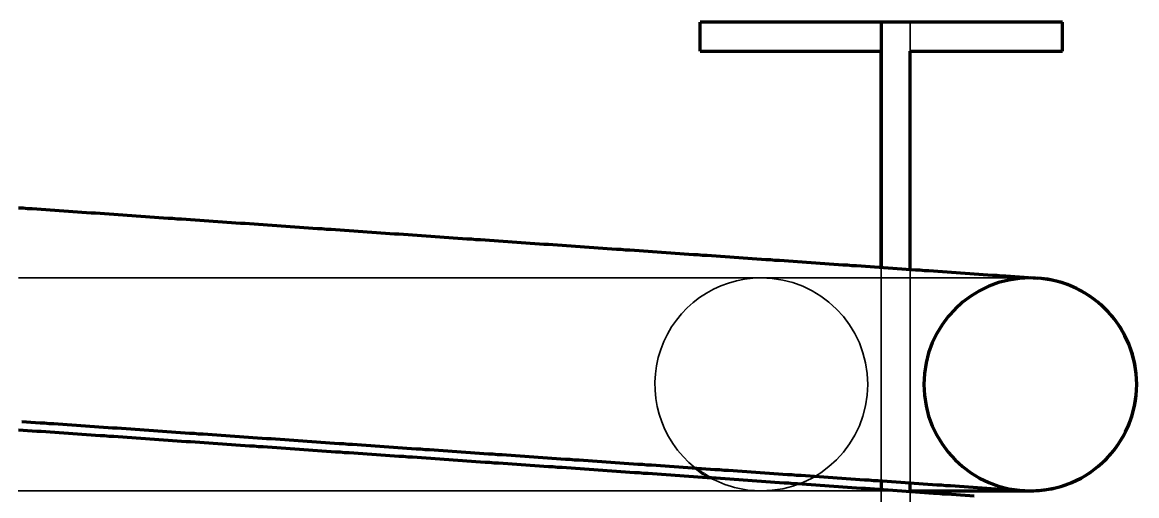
# Model space of a CAD drawing. Header units: millimetres. Extents: x 0 to 2382, y 0 to 420.
# Drawn here: x 163.1 to 175.4, y 160.23 to 165.46 of the extents above; entities that cross this region are included whole.
import ezdxf

# ---------------------------------------------------------------- set-up
doc = ezdxf.new("R2010")
doc.units = ezdxf.units.MM
doc.linetypes.add('IRAM-E-TRAZOS', pattern=[5, 4, -1])
doc.layers.add('01-VISIBLE', color=7, linetype='CONTINUOUS', lineweight=70)
doc.layers.add('02-OCULTA', color=4, linetype='IRAM-E-TRAZOS', lineweight=35)

msp = doc.modelspace()

# ---------------------------------------------------------------- linework, layer by layer
at = {"layer": '01-VISIBLE'}
for p, q in [((172.58, 165.458), (170.58, 165.458)), ((170.58, 165.138), (170.58, 165.458)), ((174.58, 165.458), (172.58, 165.458)), ((172.58, 165.458), (172.58, 162.754)), ((174.58, 165.138), (174.58, 165.458)), ((170.58, 165.138), (172.58, 165.138)), ((172.58, 162.754), (172.58, 165.138)), ((172.9, 162.732), (172.9, 165.138)), ((172.9, 165.138), (174.58, 165.138)), ((172.58, 160.398), (172.58, 160.304)), ((172.9, 160.282), (172.9, 160.376)), ((172.9, 160.288), (174.133, 160.288))]:
    msp.add_line(p, q, dxfattribs=at)
for points in [[(163.054, 163.412), (163.104, 163.409), (163.154, 163.405), (163.205, 163.402), (163.255, 163.398), (163.305, 163.395), (163.355, 163.392), (163.405, 163.388), (163.455, 163.385), (163.505, 163.381), (163.555, 163.378), (163.605, 163.374), (163.655, 163.371), (163.705, 163.367), (163.755, 163.364), (163.805, 163.36), (163.855, 163.357), (163.905, 163.354), (163.955, 163.35), (164.005, 163.347), (164.055, 163.343), (164.105, 163.34), (164.155, 163.336), (164.205, 163.333), (164.255, 163.329), (164.305, 163.326), (164.355, 163.322), (164.405, 163.319), (164.455, 163.316), (164.505, 163.312), (164.555, 163.309), (164.605, 163.305), (164.655, 163.302), (164.705, 163.298), (164.755, 163.295), (164.805, 163.291), (164.855, 163.288), (164.905, 163.284), (164.955, 163.281), (165.005, 163.278), (165.055, 163.274), (165.105, 163.271), (165.155, 163.267), (165.205, 163.264), (165.255, 163.26), (165.305, 163.257), (165.355, 163.253), (165.405, 163.25), (165.455, 163.246), (165.505, 163.243), (165.555, 163.24), (165.605, 163.236), (165.655, 163.233), (165.705, 163.229), (165.755, 163.226), (165.805, 163.222), (165.855, 163.219), (165.905, 163.215), (165.955, 163.212), (166.005, 163.208), (166.055, 163.205), (166.105, 163.201), (166.155, 163.198), (166.205, 163.195), (166.255, 163.191), (166.305, 163.188), (166.355, 163.184), (166.405, 163.181), (166.455, 163.177), (166.505, 163.174), (166.555, 163.17), (166.605, 163.167), (166.655, 163.163), (166.705, 163.16), (166.755, 163.157), (166.805, 163.153), (166.855, 163.15), (166.905, 163.146), (166.955, 163.143), (167.005, 163.139), (167.055, 163.136), (167.105, 163.132), (167.155, 163.129), (167.205, 163.125), (167.255, 163.122), (167.305, 163.119), (167.355, 163.115), (167.405, 163.112), (167.455, 163.108), (167.505, 163.105), (167.555, 163.101), (167.605, 163.098), (167.655, 163.094), (167.705, 163.091), (167.755, 163.087), (167.805, 163.084), (167.855, 163.081), (167.905, 163.077), (167.955, 163.074), (168.005, 163.07), (168.055, 163.067), (168.105, 163.063), (168.155, 163.06), (168.205, 163.056), (168.255, 163.053), (168.305, 163.049), (168.355, 163.046), (168.405, 163.043), (168.455, 163.039), (168.505, 163.036), (168.555, 163.032), (168.605, 163.029), (168.655, 163.025), (168.705, 163.022), (168.755, 163.018), (168.805, 163.015), (168.855, 163.011), (168.905, 163.008), (168.955, 163.005), (169.005, 163.001), (169.055, 162.998), (169.105, 162.994), (169.155, 162.991), (169.205, 162.987), (169.255, 162.984), (169.305, 162.98), (169.355, 162.977), (169.405, 162.973), (169.455, 162.97), (169.505, 162.966), (169.555, 162.963), (169.605, 162.96), (169.655, 162.956), (169.705, 162.953), (169.755, 162.949), (169.805, 162.946), (169.855, 162.942), (169.905, 162.939), (169.955, 162.935), (170.005, 162.932), (170.055, 162.928), (170.105, 162.925), (170.155, 162.922), (170.205, 162.918), (170.255, 162.915), (170.305, 162.911), (170.355, 162.908), (170.405, 162.904), (170.455, 162.901), (170.505, 162.897), (170.556, 162.894), (170.606, 162.89), (170.656, 162.887), (170.706, 162.884), (170.756, 162.88), (170.806, 162.877), (170.856, 162.873), (170.906, 162.87), (170.956, 162.866), (171.006, 162.863), (171.056, 162.859), (171.106, 162.856), (171.156, 162.852), (171.206, 162.849), (171.256, 162.846), (171.306, 162.842), (171.356, 162.839), (171.406, 162.835), (171.456, 162.832), (171.506, 162.828), (171.556, 162.825), (171.606, 162.821), (171.656, 162.818), (171.706, 162.814), (171.756, 162.811), (171.806, 162.808), (171.856, 162.804), (171.906, 162.801), (171.956, 162.797), (172.006, 162.794), (172.056, 162.79), (172.106, 162.787), (172.156, 162.783), (172.206, 162.78), (172.256, 162.776), (172.306, 162.773), (172.356, 162.769), (172.406, 162.766), (172.456, 162.763), (172.506, 162.759), (172.556, 162.756), (172.606, 162.752), (172.656, 162.749), (172.706, 162.745), (172.756, 162.742), (172.806, 162.738), (172.856, 162.735), (172.906, 162.731), (172.956, 162.728), (173.006, 162.725), (173.056, 162.721), (173.106, 162.718), (173.156, 162.714), (173.206, 162.711), (173.256, 162.707), (173.306, 162.704), (173.356, 162.7), (173.406, 162.697), (173.456, 162.693), (173.506, 162.69), (173.556, 162.687), (173.606, 162.683), (173.656, 162.68), (173.706, 162.676), (173.756, 162.673), (173.806, 162.669), (173.856, 162.666), (173.906, 162.662), (173.956, 162.659), (174.006, 162.655), (174.056, 162.652), (174.106, 162.649), (174.156, 162.645), (174.206, 162.642), (174.256, 162.638), (174.306, 162.635)], [(163.054, 160.962), (163.104, 160.959), (163.154, 160.955), (163.205, 160.952), (163.255, 160.948), (163.305, 160.945), (163.355, 160.942), (163.405, 160.938), (163.455, 160.935), (163.505, 160.931), (163.555, 160.928), (163.605, 160.924), (163.655, 160.921), (163.705, 160.917), (163.755, 160.914), (163.805, 160.91), (163.855, 160.907), (163.905, 160.904), (163.955, 160.9), (164.005, 160.897), (164.055, 160.893), (164.105, 160.89), (164.155, 160.886), (164.205, 160.883), (164.255, 160.879), (164.305, 160.876), (164.355, 160.872), (164.405, 160.869), (164.455, 160.866), (164.505, 160.862), (164.555, 160.859), (164.605, 160.855), (164.655, 160.852), (164.705, 160.848), (164.755, 160.845), (164.805, 160.841), (164.855, 160.838), (164.905, 160.834), (164.955, 160.831), (165.005, 160.828), (165.055, 160.824), (165.105, 160.821), (165.155, 160.817), (165.205, 160.814), (165.255, 160.81), (165.305, 160.807), (165.355, 160.803), (165.405, 160.8), (165.455, 160.796), (165.505, 160.793), (165.555, 160.79), (165.605, 160.786), (165.655, 160.783), (165.705, 160.779), (165.755, 160.776), (165.805, 160.772), (165.855, 160.769), (165.905, 160.765), (165.955, 160.762), (166.005, 160.758), (166.055, 160.755), (166.105, 160.751), (166.155, 160.748), (166.205, 160.745), (166.255, 160.741), (166.305, 160.738), (166.355, 160.734), (166.405, 160.731), (166.455, 160.727), (166.505, 160.724), (166.555, 160.72), (166.605, 160.717), (166.655, 160.713), (166.705, 160.71), (166.755, 160.707), (166.805, 160.703), (166.855, 160.7), (166.905, 160.696), (166.955, 160.693), (167.005, 160.689), (167.055, 160.686), (167.105, 160.682), (167.155, 160.679), (167.205, 160.675), (167.255, 160.672), (167.305, 160.669), (167.355, 160.665), (167.405, 160.662), (167.455, 160.658), (167.505, 160.655), (167.555, 160.651), (167.605, 160.648), (167.655, 160.644), (167.705, 160.641), (167.755, 160.637), (167.805, 160.634), (167.855, 160.631), (167.905, 160.627), (167.955, 160.624), (168.005, 160.62), (168.055, 160.617), (168.105, 160.613), (168.155, 160.61), (168.205, 160.606), (168.255, 160.603), (168.305, 160.599), (168.355, 160.596), (168.405, 160.593), (168.455, 160.589), (168.505, 160.586), (168.555, 160.582), (168.605, 160.579), (168.655, 160.575), (168.705, 160.572), (168.755, 160.568), (168.805, 160.565), (168.855, 160.561), (168.905, 160.558), (168.955, 160.555), (169.005, 160.551), (169.055, 160.548), (169.105, 160.544), (169.155, 160.541), (169.205, 160.537), (169.255, 160.534), (169.305, 160.53), (169.355, 160.527), (169.405, 160.523), (169.455, 160.52), (169.505, 160.516), (169.555, 160.513), (169.605, 160.51), (169.655, 160.506), (169.705, 160.503), (169.755, 160.499), (169.805, 160.496), (169.855, 160.492), (169.905, 160.489), (169.955, 160.485), (170.005, 160.482), (170.055, 160.478), (170.105, 160.475), (170.155, 160.472), (170.205, 160.468), (170.255, 160.465), (170.305, 160.461), (170.355, 160.458), (170.405, 160.454), (170.455, 160.451), (170.505, 160.447), (170.556, 160.444), (170.606, 160.44), (170.656, 160.437), (170.706, 160.434), (170.756, 160.43), (170.806, 160.427), (170.856, 160.423), (170.906, 160.42), (170.956, 160.416), (171.006, 160.413), (171.056, 160.409), (171.106, 160.406), (171.156, 160.402), (171.206, 160.399), (171.256, 160.396), (171.306, 160.392), (171.356, 160.389), (171.406, 160.385), (171.456, 160.382), (171.506, 160.378), (171.556, 160.375), (171.606, 160.371), (171.656, 160.368), (171.706, 160.364), (171.756, 160.361), (171.806, 160.358), (171.856, 160.354), (171.906, 160.351), (171.956, 160.347), (172.006, 160.344), (172.056, 160.34), (172.106, 160.337), (172.156, 160.333), (172.206, 160.33), (172.256, 160.326), (172.306, 160.323), (172.356, 160.319), (172.406, 160.316), (172.456, 160.313), (172.506, 160.309), (172.556, 160.306), (172.606, 160.302), (172.656, 160.299), (172.706, 160.295), (172.756, 160.292), (172.806, 160.288), (172.856, 160.285), (172.906, 160.281), (172.956, 160.278), (173.006, 160.275), (173.056, 160.271), (173.106, 160.268), (173.156, 160.264), (173.206, 160.261), (173.256, 160.257), (173.306, 160.254), (173.356, 160.25), (173.406, 160.247), (173.456, 160.243), (173.506, 160.24), (173.556, 160.237), (173.606, 160.233)], [(163.092, 161.054), (163.142, 161.051), (163.192, 161.047), (163.243, 161.044), (163.293, 161.04), (163.343, 161.037), (163.393, 161.033), (163.443, 161.03), (163.493, 161.026), (163.543, 161.023), (163.593, 161.02), (163.643, 161.016), (163.693, 161.013), (163.743, 161.009), (163.793, 161.006), (163.843, 161.002), (163.893, 160.999), (163.943, 160.995), (163.993, 160.992), (164.043, 160.988), (164.093, 160.985), (164.143, 160.982), (164.193, 160.978), (164.243, 160.975), (164.293, 160.971), (164.343, 160.968), (164.393, 160.964), (164.443, 160.961), (164.493, 160.957), (164.543, 160.954), (164.593, 160.95), (164.643, 160.947), (164.693, 160.943), (164.743, 160.94), (164.793, 160.937), (164.843, 160.933), (164.893, 160.93), (164.943, 160.926), (164.993, 160.923), (165.043, 160.919), (165.093, 160.916), (165.143, 160.912), (165.193, 160.909), (165.243, 160.905), (165.293, 160.902), (165.343, 160.899), (165.393, 160.895), (165.443, 160.892), (165.493, 160.888), (165.543, 160.885), (165.593, 160.881), (165.643, 160.878), (165.693, 160.874), (165.743, 160.871), (165.793, 160.867), (165.843, 160.864), (165.893, 160.861), (165.943, 160.857), (165.993, 160.854), (166.043, 160.85), (166.093, 160.847), (166.143, 160.843), (166.193, 160.84), (166.243, 160.836), (166.293, 160.833), (166.343, 160.829), (166.393, 160.826), (166.443, 160.823), (166.493, 160.819), (166.543, 160.816), (166.593, 160.812), (166.643, 160.809), (166.693, 160.805), (166.743, 160.802), (166.793, 160.798), (166.843, 160.795), (166.893, 160.791), (166.943, 160.788), (166.993, 160.785), (167.043, 160.781), (167.093, 160.778), (167.143, 160.774), (167.193, 160.771), (167.243, 160.767), (167.293, 160.764), (167.343, 160.76), (167.393, 160.757), (167.443, 160.753), (167.493, 160.75), (167.543, 160.746), (167.593, 160.743), (167.643, 160.74), (167.693, 160.736), (167.743, 160.733), (167.793, 160.729), (167.843, 160.726), (167.893, 160.722), (167.943, 160.719), (167.993, 160.715), (168.043, 160.712), (168.093, 160.708), (168.143, 160.705), (168.193, 160.702), (168.243, 160.698), (168.293, 160.695), (168.343, 160.691), (168.393, 160.688), (168.443, 160.684), (168.493, 160.681), (168.543, 160.677), (168.593, 160.674), (168.643, 160.67), (168.693, 160.667), (168.743, 160.664), (168.793, 160.66), (168.843, 160.657), (168.893, 160.653), (168.943, 160.65), (168.993, 160.646), (169.043, 160.643), (169.093, 160.639), (169.143, 160.636), (169.193, 160.632), (169.243, 160.629), (169.293, 160.626), (169.343, 160.622), (169.393, 160.619), (169.443, 160.615), (169.493, 160.612), (169.543, 160.608), (169.593, 160.605), (169.643, 160.601), (169.693, 160.598), (169.743, 160.594), (169.793, 160.591), (169.843, 160.588), (169.893, 160.584), (169.943, 160.581), (169.993, 160.577), (170.043, 160.574), (170.093, 160.57), (170.143, 160.567), (170.193, 160.563), (170.243, 160.56), (170.293, 160.556), (170.343, 160.553), (170.393, 160.549), (170.443, 160.546), (170.493, 160.543), (170.543, 160.539), (170.594, 160.536), (170.644, 160.532), (170.694, 160.529), (170.744, 160.525), (170.794, 160.522), (170.844, 160.518), (170.894, 160.515), (170.944, 160.511), (170.994, 160.508), (171.044, 160.505), (171.094, 160.501), (171.144, 160.498), (171.194, 160.494), (171.244, 160.491), (171.294, 160.487), (171.344, 160.484), (171.394, 160.48), (171.444, 160.477), (171.494, 160.473), (171.544, 160.47), (171.594, 160.467), (171.644, 160.463), (171.694, 160.46), (171.744, 160.456), (171.794, 160.453), (171.844, 160.449), (171.894, 160.446), (171.944, 160.442), (171.994, 160.439), (172.044, 160.435), (172.094, 160.432), (172.144, 160.429), (172.194, 160.425), (172.244, 160.422), (172.294, 160.418), (172.344, 160.415), (172.394, 160.411), (172.444, 160.408), (172.494, 160.404), (172.544, 160.401), (172.594, 160.397), (172.644, 160.394), (172.694, 160.391), (172.744, 160.387), (172.794, 160.384), (172.844, 160.38), (172.894, 160.377), (172.944, 160.373), (172.994, 160.37), (173.044, 160.366), (173.094, 160.363), (173.144, 160.359), (173.194, 160.356), (173.244, 160.353), (173.294, 160.349), (173.344, 160.346), (173.394, 160.342), (173.444, 160.339), (173.494, 160.335), (173.544, 160.332), (173.594, 160.328), (173.644, 160.325), (173.694, 160.321), (173.744, 160.318), (173.794, 160.314), (173.844, 160.311), (173.894, 160.308), (173.944, 160.304), (173.994, 160.301), (174.044, 160.297), (174.094, 160.294), (174.144, 160.29)], [(172.9, 160.288), (172.951, 160.288), (173.002, 160.288), (173.053, 160.288), (173.104, 160.288), (173.155, 160.288), (173.206, 160.288), (173.257, 160.288), (173.308, 160.288), (173.359, 160.288), (173.41, 160.288), (173.461, 160.288), (173.512, 160.288), (173.563, 160.288), (173.613, 160.288), (173.664, 160.288), (173.715, 160.288), (173.766, 160.288), (173.817, 160.288), (173.868, 160.288), (173.919, 160.288), (173.97, 160.288), (174.021, 160.288), (174.072, 160.288), (174.123, 160.288), (174.174, 160.288), (174.225, 160.288)], [(174.133, 160.288), (174.149, 160.288), (174.164, 160.288), (174.179, 160.288), (174.194, 160.288), (174.21, 160.288), (174.225, 160.288)], [(174.133, 160.288), (174.149, 160.288), (174.164, 160.288), (174.179, 160.288), (174.194, 160.288), (174.21, 160.288), (174.225, 160.288)]]:
    msp.add_lwpolyline(points, dxfattribs=at)
for centre, start, end in [((174.225, 161.463), 90, -90), ((174.225, 161.463), 0, 90), ((174.225, 161.463), 0, 90), ((174.225, 161.463), 0, 90), ((174.225, 161.463), 0, 86.0465), ((174.225, 161.463), 86.0465, 86.0477), ((174.225, 161.463), -93.9535, 0), ((174.225, 161.463), -90, 0), ((174.225, 161.463), -90, 0), ((174.225, 161.463), -90, 0), ((171.255, 161.463), -128.2914, -119.0128), ((171.255, 161.463), -128.2914, -119.0128), ((174.225, 161.463), -93.9547, -93.9535), ((174.225, 161.463), -92.2379, -90)]:
    msp.add_arc(centre, 1.175, start, end, dxfattribs=at)
at = {"layer": '02-OCULTA'}
for p, q in [((170.58, 165.138), (170.58, 165.458)), ((170.58, 165.458), (172.9, 165.458)), ((172.58, 152.908), (172.58, 165.458)), ((172.58, 165.458), (174.58, 165.458)), ((172.9, 165.458), (172.58, 165.458)), ((174.58, 165.458), (172.58, 165.458)), ((172.58, 165.458), (172.58, 152.908)), ((172.58, 152.908), (172.58, 165.458)), ((172.58, 165.458), (174.58, 165.458)), ((172.9, 152.588), (172.9, 165.458)), ((172.9, 165.458), (172.9, 152.588)), ((174.58, 165.138), (174.58, 165.458)), ((174.58, 165.138), (174.58, 165.458)), ((174.58, 165.138), (174.58, 165.458)), ((170.58, 165.138), (172.58, 165.138)), ((172.58, 152.908), (172.58, 165.138)), ((172.9, 165.138), (174.58, 165.138)), ((172.9, 165.138), (172.9, 152.588)), ((172.9, 152.588), (172.9, 165.138)), ((172.9, 165.138), (174.58, 165.138)), ((172.9, 165.138), (174.58, 165.138)), ((172.9, 165.138), (172.9, 152.588)), ((172.58, 162.754), (172.58, 160.398)), ((172.58, 152.938), (172.58, 162.754)), ((172.9, 160.376), (172.9, 162.732)), ((174.133, 162.638), (171.347, 162.638)), ((171.347, 162.638), (174.133, 162.638)), ((174.133, 160.288), (171.347, 160.288)), ((171.347, 160.288), (172.9, 160.288)), ((172.58, 160.304), (172.58, 157.948)), ((172.9, 157.926), (172.9, 160.282))]:
    msp.add_line(p, q, dxfattribs=at)
for points in [[(163.054, 162.638), (163.104, 162.638), (163.154, 162.638), (163.204, 162.638), (163.254, 162.638), (163.305, 162.638), (163.355, 162.638), (163.405, 162.638), (163.455, 162.638), (163.505, 162.638), (163.555, 162.638), (163.605, 162.638), (163.655, 162.638), (163.705, 162.638), (163.755, 162.638), (163.805, 162.638), (163.856, 162.638), (163.906, 162.638), (163.956, 162.638), (164.006, 162.638), (164.056, 162.638), (164.106, 162.638), (164.156, 162.638), (164.206, 162.638), (164.256, 162.638), (164.306, 162.638), (164.356, 162.638), (164.407, 162.638), (164.457, 162.638), (164.507, 162.638), (164.557, 162.638), (164.607, 162.638), (164.657, 162.638), (164.707, 162.638), (164.757, 162.638), (164.807, 162.638), (164.857, 162.638), (164.908, 162.638), (164.958, 162.638), (165.008, 162.638), (165.058, 162.638), (165.108, 162.638), (165.158, 162.638), (165.208, 162.638), (165.258, 162.638), (165.308, 162.638), (165.358, 162.638), (165.408, 162.638), (165.459, 162.638), (165.509, 162.638), (165.559, 162.638), (165.609, 162.638), (165.659, 162.638), (165.709, 162.638), (165.759, 162.638), (165.809, 162.638), (165.859, 162.638), (165.909, 162.638), (165.959, 162.638), (166.01, 162.638), (166.06, 162.638), (166.11, 162.638), (166.16, 162.638), (166.21, 162.638), (166.26, 162.638), (166.31, 162.638), (166.36, 162.638), (166.41, 162.638), (166.46, 162.638), (166.511, 162.638), (166.561, 162.638), (166.611, 162.638), (166.661, 162.638), (166.711, 162.638), (166.761, 162.638), (166.811, 162.638), (166.861, 162.638), (166.911, 162.638), (166.961, 162.638), (167.011, 162.638), (167.062, 162.638), (167.112, 162.638), (167.162, 162.638), (167.212, 162.638), (167.262, 162.638), (167.312, 162.638), (167.362, 162.638), (167.412, 162.638), (167.462, 162.638), (167.512, 162.638), (167.563, 162.638), (167.613, 162.638), (167.663, 162.638), (167.713, 162.638), (167.763, 162.638), (167.813, 162.638), (167.863, 162.638), (167.913, 162.638), (167.963, 162.638), (168.013, 162.638), (168.063, 162.638), (168.114, 162.638), (168.164, 162.638), (168.214, 162.638), (168.264, 162.638), (168.314, 162.638), (168.364, 162.638), (168.414, 162.638), (168.464, 162.638), (168.514, 162.638), (168.564, 162.638), (168.614, 162.638), (168.665, 162.638), (168.715, 162.638), (168.765, 162.638), (168.815, 162.638), (168.865, 162.638), (168.915, 162.638), (168.965, 162.638), (169.015, 162.638), (169.065, 162.638), (169.115, 162.638), (169.166, 162.638), (169.216, 162.638), (169.266, 162.638), (169.316, 162.638), (169.366, 162.638), (169.416, 162.638), (169.466, 162.638), (169.516, 162.638), (169.566, 162.638), (169.616, 162.638), (169.666, 162.638), (169.717, 162.638), (169.767, 162.638), (169.817, 162.638), (169.867, 162.638), (169.917, 162.638), (169.967, 162.638), (170.017, 162.638), (170.067, 162.638), (170.117, 162.638), (170.167, 162.638), (170.217, 162.638), (170.268, 162.638), (170.318, 162.638), (170.368, 162.638), (170.418, 162.638), (170.468, 162.638), (170.518, 162.638), (170.568, 162.638), (170.618, 162.638), (170.668, 162.638), (170.718, 162.638), (170.769, 162.638), (170.819, 162.638), (170.869, 162.638), (170.919, 162.638), (170.969, 162.638), (171.019, 162.638), (171.069, 162.638), (171.119, 162.638), (171.169, 162.638), (171.219, 162.638), (171.269, 162.638), (171.32, 162.638), (171.37, 162.638), (171.42, 162.638), (171.47, 162.638), (171.52, 162.638), (171.57, 162.638), (171.62, 162.638), (171.67, 162.638), (171.72, 162.638), (171.77, 162.638), (171.82, 162.638), (171.871, 162.638), (171.921, 162.638), (171.971, 162.638), (172.021, 162.638), (172.071, 162.638), (172.121, 162.638), (172.171, 162.638), (172.221, 162.638), (172.271, 162.638), (172.321, 162.638), (172.372, 162.638), (172.422, 162.638), (172.472, 162.638), (172.522, 162.638), (172.572, 162.638), (172.622, 162.638), (172.672, 162.638), (172.722, 162.638), (172.772, 162.638), (172.822, 162.638), (172.872, 162.638), (172.923, 162.638), (172.973, 162.638), (173.023, 162.638), (173.073, 162.638), (173.123, 162.638), (173.173, 162.638), (173.223, 162.638), (173.273, 162.638), (173.323, 162.638), (173.373, 162.638), (173.423, 162.638), (173.474, 162.638), (173.524, 162.638), (173.574, 162.638), (173.624, 162.638), (173.674, 162.638), (173.724, 162.638), (173.774, 162.638), (173.824, 162.638), (173.874, 162.638), (173.924, 162.638), (173.975, 162.638), (174.025, 162.638), (174.075, 162.638), (174.125, 162.638), (174.175, 162.638), (174.225, 162.638)], [(171.347, 162.638), (171.331, 162.638), (171.316, 162.638), (171.301, 162.638), (171.286, 162.638), (171.27, 162.638), (171.255, 162.638)], [(171.347, 162.638), (171.331, 162.638), (171.316, 162.638), (171.301, 162.638), (171.286, 162.638), (171.27, 162.638), (171.255, 162.638)], [(174.133, 162.638), (174.149, 162.638), (174.164, 162.638), (174.179, 162.638), (174.194, 162.638), (174.21, 162.638), (174.225, 162.638)], [(174.133, 162.638), (174.149, 162.638), (174.164, 162.638), (174.179, 162.638), (174.194, 162.638), (174.21, 162.638), (174.225, 162.638)], [(163.05, 160.288), (163.1, 160.288), (163.15, 160.288), (163.2, 160.288), (163.25, 160.288), (163.3, 160.288), (163.35, 160.288), (163.4, 160.288), (163.45, 160.288), (163.5, 160.288), (163.55, 160.288), (163.6, 160.288), (163.65, 160.288), (163.7, 160.288), (163.75, 160.288), (163.8, 160.288), (163.85, 160.288), (163.9, 160.288), (163.95, 160.288), (164, 160.288), (164.05, 160.288), (164.1, 160.288), (164.15, 160.288), (164.2, 160.288), (164.25, 160.288), (164.3, 160.288), (164.35, 160.288), (164.4, 160.288), (164.45, 160.288), (164.5, 160.288), (164.55, 160.288), (164.6, 160.288), (164.65, 160.288), (164.7, 160.288), (164.75, 160.288), (164.8, 160.288), (164.85, 160.288), (164.9, 160.288), (164.95, 160.288), (165, 160.288), (165.05, 160.288), (165.1, 160.288), (165.15, 160.288), (165.2, 160.288), (165.25, 160.288), (165.3, 160.288), (165.35, 160.288), (165.4, 160.288), (165.45, 160.288), (165.5, 160.288), (165.55, 160.288), (165.6, 160.288), (165.65, 160.288), (165.7, 160.288), (165.75, 160.288), (165.8, 160.288), (165.85, 160.288), (165.9, 160.288), (165.95, 160.288), (166, 160.288), (166.05, 160.288), (166.1, 160.288), (166.15, 160.288), (166.2, 160.288), (166.25, 160.288), (166.3, 160.288), (166.35, 160.288), (166.4, 160.288), (166.45, 160.288), (166.5, 160.288), (166.55, 160.288), (166.6, 160.288), (166.65, 160.288), (166.7, 160.288), (166.75, 160.288), (166.8, 160.288), (166.85, 160.288), (166.9, 160.288), (166.95, 160.288), (167, 160.288), (167.05, 160.288), (167.1, 160.288), (167.15, 160.288), (167.2, 160.288), (167.25, 160.288), (167.3, 160.288), (167.35, 160.288), (167.4, 160.288), (167.45, 160.288), (167.5, 160.288), (167.55, 160.288), (167.6, 160.288), (167.65, 160.288), (167.7, 160.288), (167.75, 160.288), (167.8, 160.288), (167.85, 160.288), (167.9, 160.288), (167.95, 160.288), (168, 160.288), (168.05, 160.288), (168.1, 160.288), (168.15, 160.288), (168.2, 160.288), (168.25, 160.288), (168.3, 160.288), (168.35, 160.288), (168.4, 160.288), (168.45, 160.288), (168.5, 160.288), (168.55, 160.288), (168.6, 160.288), (168.65, 160.288), (168.7, 160.288), (168.75, 160.288), (168.8, 160.288), (168.85, 160.288), (168.9, 160.288), (168.95, 160.288), (169, 160.288), (169.05, 160.288), (169.1, 160.288), (169.15, 160.288), (169.2, 160.288), (169.25, 160.288), (169.3, 160.288), (169.35, 160.288), (169.4, 160.288), (169.45, 160.288), (169.5, 160.288), (169.55, 160.288), (169.6, 160.288), (169.65, 160.288), (169.7, 160.288), (169.75, 160.288), (169.8, 160.288), (169.85, 160.288), (169.9, 160.288), (169.95, 160.288), (170, 160.288), (170.05, 160.288), (170.1, 160.288), (170.15, 160.288), (170.2, 160.288), (170.25, 160.288), (170.3, 160.288), (170.35, 160.288), (170.4, 160.288), (170.45, 160.288), (170.5, 160.288), (170.55, 160.288), (170.6, 160.288), (170.65, 160.288), (170.7, 160.288), (170.75, 160.288), (170.8, 160.288), (170.85, 160.288), (170.9, 160.288), (170.95, 160.288), (171, 160.288), (171.05, 160.288), (171.1, 160.288), (171.15, 160.288), (171.2, 160.288), (171.25, 160.288), (171.3, 160.288), (171.35, 160.288), (171.4, 160.288), (171.45, 160.288), (171.5, 160.288), (171.55, 160.288), (171.6, 160.288), (171.65, 160.288), (171.7, 160.288), (171.75, 160.288), (171.8, 160.288), (171.85, 160.288), (171.9, 160.288), (171.95, 160.288), (172, 160.288), (172.05, 160.288), (172.1, 160.288), (172.15, 160.288), (172.2, 160.288), (172.25, 160.288), (172.3, 160.288), (172.35, 160.288), (172.4, 160.288), (172.45, 160.288), (172.5, 160.288), (172.55, 160.288), (172.6, 160.288), (172.65, 160.288), (172.7, 160.288), (172.75, 160.288), (172.8, 160.288), (172.85, 160.288), (172.9, 160.288)], [(171.347, 160.288), (171.331, 160.288), (171.316, 160.288), (171.301, 160.288), (171.286, 160.288), (171.27, 160.288), (171.255, 160.288)], [(171.347, 160.288), (171.331, 160.288), (171.316, 160.288), (171.301, 160.288), (171.286, 160.288), (171.27, 160.288), (171.255, 160.288)]]:
    msp.add_lwpolyline(points, dxfattribs=at)
for centre, start, end in [((171.255, 161.463), 90, -128.2914), ((171.255, 161.463), 90, -128.2914), ((171.255, 161.463), 0, 90), ((171.255, 161.463), 0, 90), ((174.225, 161.463), 90, 180), ((174.225, 161.463), 90, -90), ((174.225, 161.463), 86.0477, -93.9547), ((171.255, 161.463), -90, 0), ((171.255, 161.463), -90, 0), ((174.225, 161.463), 180, -92.2379), ((171.255, 161.463), -119.0128, -90), ((171.255, 161.463), -119.0128, -90)]:
    msp.add_arc(centre, 1.175, start, end, dxfattribs=at)

doc.saveas('drawing.dxf')
